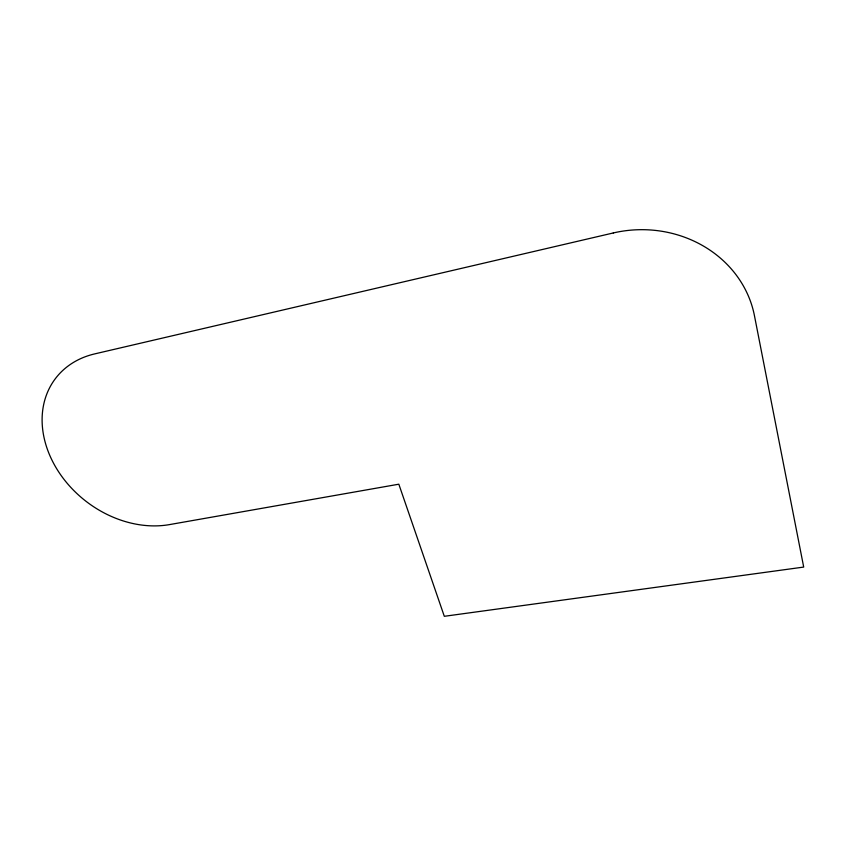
<?xml version="1.0" encoding="UTF-8"?>
<svg xmlns="http://www.w3.org/2000/svg" width="846" height="846" viewBox="0 0 846 846"><rect width="100%" height="100%" fill="white"/><g stroke="black" fill="none" stroke-linecap="round" stroke-linejoin="round"><path stroke-width="1.27" d="M613.297 232.957L94.678 353.903A99.225 78.964 37.7 0 0 50.051 456.015A99.225 78.964 37.7 0 0 169.538 524.594L398.826 484.198L444.309 616.3L803.7 567.074L754.431 315.611A115.056 104.989 -1.8 0 0 613.297 232.957"/></g></svg>
